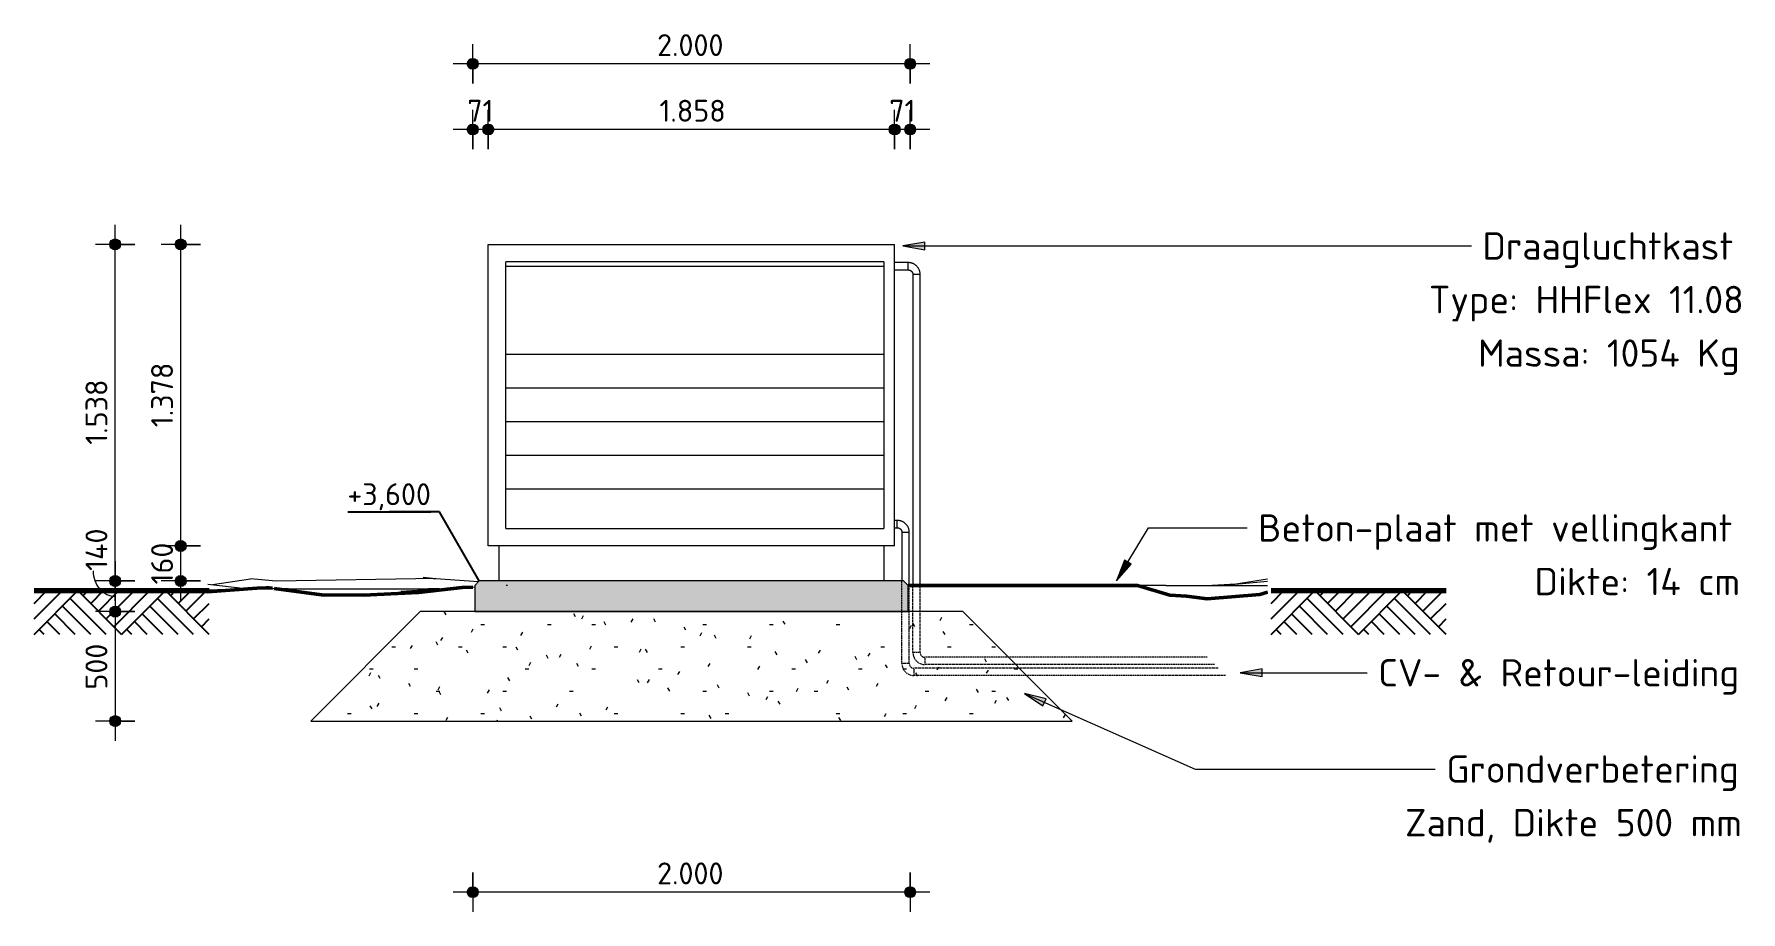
# Model space of a CAD drawing. Header units: millimetres. Extents: x 261002 to 268804, y 2088 to 6099.
import ezdxf

# ---------------------------------------------------------------- set-up
doc = ezdxf.new("R2010")
doc.units = ezdxf.units.MM
doc.linetypes.add('Hidden', pattern=[4, 2, -2])
for name, color, linetype, lineweight in [('A-ANNO-DIMS', 211, 'Continuous', 18), ('A-ANNO-DIMS-50', 211, 'Continuous', 18), ('A-ANNO-NOTE', 131, 'Continuous', 25), ('A-DETL-GENF', 92, 'Continuous', 18), ('A-DETL-HDLN', 90, 'Hidden', 13), ('A-DETL-THIN', 151, 'Continuous', 18), ('A-GENM', 13, 'Continuous', 18), ('C-TOPO', 7, 'Continuous', 18), ('E-ELEC-EQPM', 71, 'Continuous', 18), ('G-ANNO-DIMS', 111, 'Continuous', 18), ('G-ANNO-TEXT', 231, 'Continuous', 18), ('P-PIPE', 3, 'Continuous', 13)]:
    doc.layers.add(name, color=color, linetype=linetype, lineweight=lineweight)
doc.styles.add('ISOCPEUR', font='isocpeur.ttf', dxfattribs={"height": 125})
doc.styles.add('ISOCPEUR_1', font='isocpeur.ttf', dxfattribs={"height": 100})
doc.dimstyles.new('ISOCPEUR_2_0_mm', dxfattribs={"dimscale": 304.8, "dimtxt": 99.598118, "dimasz": 0.656168, "dimexe": 0.295276, "dimexo": 0.0625, "dimgap": 0.016404, "dimtad": 1, "dimdec": 0, "dimzin": 0, "dimdsep": 46, "dimtxsty": 'ISOCPEUR_1', "dimblk1": 'DOTSMALL', "dimblk2": 'DOTSMALL', "dimsah": 1, "dimcen": 0.09, "dimdle": 0.295276, "dimazin": 0, "dimtfac": 1, "dimtdec": 4, "dimtix": 1, "dimtmove": 0, "dimatfit": 3, "dimfxl": 0.295276, "dimfxlon": 1, "dimtvp": 1, "dimtolj": 1, "dimtzin": 0, "dimarcsym": 2})
doc.dimstyles.new('ISOCPEUR_2_0_mm_1', dxfattribs={"dimscale": 304.8, "dimtxt": 99.598118, "dimasz": 0.656168, "dimexe": 0.295276, "dimexo": 0.0625, "dimgap": 0.016404, "dimtad": 1, "dimdec": 0, "dimzin": 0, "dimdsep": 46, "dimtxsty": 'ISOCPEUR_1', "dimblk1": 'DOTSMALL', "dimblk2": 'DOTSMALL', "dimsah": 1, "dimcen": 0.09, "dimdle": 0.295276, "dimazin": 0, "dimtfac": 1, "dimtdec": 4, "dimtix": 1, "dimtmove": 1, "dimatfit": 3, "dimfxl": 0.295276, "dimfxlon": 1, "dimtvp": 1, "dimtolj": 1, "dimtzin": 0, "dimarcsym": 2})

# ---------------------------------------------------------------- blocks, each defined once
blk = doc.blocks.new('Pavementslab 1980x1980 - Pavementslab 980x1980-262094-Doorsnede A Draagluchtkast')
at = {"layer": 'A-GENM'}
blk.add_hatch(color=256, dxfattribs=at).paths.add_polyline_path([(264147.4, 3460), (264996.6, 3460), (264996.6, 3580), (264976.6, 3600), (263036.6, 3600), (263016.6, 3580), (263016.6, 3460), (264126.9, 3460)], flags=0)
for p, q in [((263036.6, 3600), (263016.6, 3580)), ((264976.6, 3600), (263036.6, 3600)), ((264996.6, 3580), (264976.6, 3600)), ((263016.6, 3580), (263016.6, 3460)), ((264996.6, 3460), (264996.6, 3580)), ((263016.6, 3460), (264996.6, 3460))]:
    blk.add_line(p, q, dxfattribs=at)
blk = doc.blocks.new('WB_50_Steel_Bend - Steel Bend-262095-Doorsnede A Draagluchtkast')
at = {"layer": 'P-PIPE'}
for p, q in [((264997.5, 5021.1), (264997.5, 5054.8)), ((265020.3, 4999.9), (265018.8, 4999.9)), ((265022.7, 4999.9), (265021.1, 4999.9)), ((265025.9, 4999.9), (265022.8, 4999.9)), ((265029.8, 4999.9), (265026, 4999.9)), ((265038.6, 4999.9), (265029.9, 4999.9)), ((265042.8, 4999.9), (265038.9, 4999.9)), ((265046.5, 4999.9), (265043.1, 4999.9)), ((265049.5, 4999.9), (265046.7, 4999.9)), ((265052.5, 4999.9), (265049.6, 4999.9))]:
    blk.add_line(p, q, dxfattribs=at)
at = {"layer": 'P-PIPE', "flags": 128}
for points in [[(265052.5, 4999.9), (265052.5, 5002.1), (265052.3, 5004.3), (265052.1, 5006.5), (265051.8, 5008.6), (265051.4, 5010.8), (265050.9, 5013), (265050.4, 5015.1), (265049.7, 5017.2), (265049, 5019.3), (265048.2, 5021.3), (265047.3, 5023.3), (265046.3, 5025.3), (265045.2, 5027.2), (265044.1, 5029.1), (265042.9, 5030.9), (265041.6, 5032.7), (265040.3, 5034.4), (265038.9, 5036.1), (265037.4, 5037.7), (265035.8, 5039.3), (265034.2, 5040.8), (265032.6, 5042.2), (265030.8, 5043.6), (265029.1, 5044.9), (265027.2, 5046.1), (265025.4, 5047.3), (265023.4, 5048.4), (265021.5, 5049.4), (265019.5, 5050.3), (265017.5, 5051.1), (265015.4, 5051.9), (265013.3, 5052.5), (265011.2, 5053.1), (265009, 5053.6), (265006.9, 5054), (265004.7, 5054.4), (265002.5, 5054.6), (265000.3, 5054.8), (264998.1, 5054.8), (264997.5, 5054.8)], [(264997.5, 5021.1), (264998.4, 5021.1), (264999.2, 5021.1), (265000.1, 5021), (265000.9, 5020.9), (265001.8, 5020.7), (265002.6, 5020.5), (265003.4, 5020.3), (265004.2, 5020.1), (265005, 5019.8), (265005.8, 5019.5), (265006.6, 5019.1), (265007.4, 5018.7), (265008.1, 5018.3), (265008.8, 5017.9), (265009.5, 5017.4), (265010.2, 5016.9), (265010.9, 5016.4), (265011.6, 5015.9), (265012.2, 5015.3), (265012.8, 5014.7), (265013.4, 5014.1), (265013.9, 5013.4), (265014.5, 5012.8), (265015, 5012.1), (265015.4, 5011.4), (265015.9, 5010.6), (265016.3, 5009.9), (265016.7, 5009.2), (265017, 5008.4), (265017.4, 5007.6), (265017.6, 5006.8), (265017.9, 5006), (265018.1, 5005.2), (265018.3, 5004.3), (265018.5, 5003.5), (265018.6, 5002.7), (265018.7, 5001.8), (265018.8, 5001), (265018.8, 5000.1), (265018.8, 4999.9)]]:
    blk.add_lwpolyline(points, dxfattribs=at)
blk = doc.blocks.new('WB_50_Steel_Bend - Steel Bend-V5-Doorsnede A Draagluchtkast')
at = {"layer": 'P-PIPE'}
for p, q in [((264947.5, 3843.1), (264947.5, 3876.8)), ((264970.3, 3821.9), (264968.8, 3821.9)), ((264972.7, 3821.9), (264971.1, 3821.9)), ((264975.9, 3821.9), (264972.8, 3821.9)), ((264979.8, 3821.9), (264976, 3821.9)), ((264988.6, 3821.9), (264979.9, 3821.9)), ((264992.8, 3821.9), (264988.9, 3821.9)), ((264996.5, 3821.9), (264993.1, 3821.9)), ((264999.5, 3821.9), (264996.7, 3821.9)), ((265002.5, 3821.9), (264999.6, 3821.9))]:
    blk.add_line(p, q, dxfattribs=at)
at = {"layer": 'P-PIPE', "flags": 128}
for points in [[(265002.5, 3821.9), (265002.5, 3824.1), (265002.3, 3826.3), (265002.1, 3828.5), (265001.8, 3830.7), (265001.4, 3832.8), (265000.9, 3835), (265000.4, 3837.1), (264999.7, 3839.2), (264999, 3841.3), (264998.2, 3843.3), (264997.3, 3845.3), (264996.3, 3847.3), (264995.2, 3849.2), (264994.1, 3851.1), (264992.9, 3852.9), (264991.6, 3854.7), (264990.3, 3856.5), (264988.9, 3858.1), (264987.4, 3859.8), (264985.8, 3861.3), (264984.2, 3862.8), (264982.6, 3864.3), (264980.8, 3865.6), (264979.1, 3866.9), (264977.2, 3868.1), (264975.4, 3869.3), (264973.4, 3870.4), (264971.5, 3871.4), (264969.5, 3872.3), (264967.5, 3873.1), (264965.4, 3873.9), (264963.3, 3874.5), (264961.2, 3875.1), (264959, 3875.6), (264956.9, 3876.1), (264954.7, 3876.4), (264952.5, 3876.6), (264950.3, 3876.8), (264948.1, 3876.8), (264947.5, 3876.8)], [(264947.5, 3843.1), (264948.4, 3843.1), (264949.2, 3843.1), (264950.1, 3843), (264950.9, 3842.9), (264951.8, 3842.7), (264952.6, 3842.5), (264953.4, 3842.3), (264954.2, 3842.1), (264955, 3841.8), (264955.8, 3841.5), (264956.6, 3841.1), (264957.4, 3840.7), (264958.1, 3840.3), (264958.8, 3839.9), (264959.5, 3839.4), (264960.2, 3838.9), (264960.9, 3838.4), (264961.6, 3837.9), (264962.2, 3837.3), (264962.8, 3836.7), (264963.4, 3836.1), (264963.9, 3835.4), (264964.5, 3834.8), (264965, 3834.1), (264965.4, 3833.4), (264965.9, 3832.7), (264966.3, 3831.9), (264966.7, 3831.2), (264967, 3830.4), (264967.4, 3829.6), (264967.6, 3828.8), (264967.9, 3828), (264968.1, 3827.2), (264968.3, 3826.3), (264968.5, 3825.5), (264968.6, 3824.7), (264968.7, 3823.8), (264968.8, 3823), (264968.8, 3822.1), (264968.8, 3821.9)]]:
    blk.add_lwpolyline(points, dxfattribs=at)
blk = doc.blocks.new('Draagluchtkast - 5m x 2_5m x 1_6m-241443-Doorsnede A Draagluchtkast')
at = {"layer": 'E-ELEC-EQPM'}
for p, q in [((263077.6, 5138), (264935.6, 5138)), ((263077.6, 3760), (263077.6, 5138)), ((264935.6, 3760), (264935.6, 5138)), ((263157.6, 5038), (263157.6, 5058)), ((264885.6, 5058), (263157.6, 5058)), ((263157.6, 4637), (263157.6, 5038)), ((263157.6, 5038), (264885.6, 5038)), ((264885.6, 5058), (264885.6, 5038)), ((264885.6, 5038), (264885.6, 4637)), ((263157.6, 4483.1), (263157.6, 4637)), ((263157.6, 4637), (264885.6, 4637)), ((264885.6, 4637), (264885.6, 4483.1)), ((263157.6, 4329.2), (263157.6, 4483.1)), ((263157.6, 4483.1), (264885.6, 4483.1)), ((264885.6, 4483.1), (264885.6, 4329.2)), ((263157.6, 4175.2), (263157.6, 4329.2)), ((263157.6, 4329.2), (264885.6, 4329.2)), ((264885.6, 4329.2), (264885.6, 4175.2)), ((263157.6, 4021.3), (263157.6, 4175.2)), ((263157.6, 4175.2), (264885.6, 4175.2)), ((264885.6, 4175.2), (264885.6, 4021.3)), ((263157.6, 3840), (263157.6, 4021.3)), ((263157.6, 4021.3), (264885.6, 4021.3)), ((264885.6, 4021.3), (264885.6, 3840)), ((263157.6, 3840), (264885.6, 3840)), ((264935.6, 3760), (263077.6, 3760)), ((263127.6, 3600), (263127.6, 3760)), ((264885.6, 3760), (264885.6, 3600))]:
    blk.add_line(p, q, dxfattribs=at)
blk = doc.blocks.new('90_WB_d_Ground Level_Sections - Right-155390-Doorsnede A Draagluchtkast')
at = {"layer": 'A-ANNO-NOTE'}
for p, q in [((266656.4, 3497.3), (266715, 3555.8)), ((266656.4, 3426.5), (266785.7, 3555.8)), ((266656.4, 3355.8), (266856.4, 3555.8)), ((266985.7, 3355.8), (266821.1, 3520.5)), ((267056.4, 3355.8), (266856.4, 3555.8)), ((266879.7, 3532.6), (266902.9, 3555.8)), ((266915, 3497.3), (266973.6, 3555.8)), ((266950.4, 3461.9), (267044.3, 3555.8)), ((266985.7, 3426.5), (267115, 3555.8)), ((267021.1, 3391.2), (267185.7, 3555.8)), ((267056.4, 3355.8), (267256.4, 3555.8)), ((267385.7, 3355.8), (267221.1, 3520.5)), ((267456.4, 3355.8), (267256.4, 3555.8)), ((267279.7, 3532.6), (267302.9, 3555.8)), ((267315, 3497.3), (267373.6, 3555.8)), ((267350.4, 3461.9), (267444.3, 3555.8)), ((266844.3, 3355.8), (266750.4, 3449.8)), ((266915, 3355.8), (266785.7, 3485.1)), ((267244.3, 3355.8), (267150.4, 3449.8)), ((267315, 3355.8), (267185.7, 3485.1)), ((267385.7, 3426.5), (267456.4, 3497.3)), ((266702.9, 3355.8), (266679.7, 3379.1)), ((266773.6, 3355.8), (266715, 3414.4)), ((267102.9, 3355.8), (267079.7, 3379.1)), ((267173.6, 3355.8), (267115, 3414.4)), ((267421.1, 3391.2), (267456.4, 3426.5))]:
    blk.add_line(p, q, dxfattribs=at)
at = {"layer": 'A-ANNO-NOTE', "lineweight": 70}
blk.add_line((266656.4, 3555.8), (267456.4, 3555.8), dxfattribs=at)
blk = doc.blocks.new('90_WB_d_Ground Level_Sections - Left-155388-Doorsnede A Draagluchtkast')
at = {"layer": 'A-ANNO-NOTE'}
for p, q in [((261001.7, 3497.3), (261060.2, 3555.8)), ((261001.7, 3426.5), (261130.9, 3555.8)), ((261001.7, 3355.8), (261201.7, 3555.8)), ((261330.9, 3355.8), (261166.3, 3520.5)), ((261401.7, 3355.8), (261201.7, 3555.8)), ((261224.9, 3532.6), (261248.1, 3555.8)), ((261260.2, 3497.3), (261318.8, 3555.8)), ((261295.6, 3461.9), (261389.5, 3555.8)), ((261330.9, 3426.5), (261460.2, 3555.8)), ((261366.3, 3391.2), (261530.9, 3555.8)), ((261401.7, 3355.8), (261601.7, 3555.8)), ((261730.9, 3355.8), (261566.3, 3520.5)), ((261801.7, 3355.8), (261601.7, 3555.8)), ((261624.9, 3532.6), (261648.1, 3555.8)), ((261660.2, 3497.3), (261718.8, 3555.8)), ((261695.6, 3461.9), (261789.5, 3555.8)), ((261189.5, 3355.8), (261095.6, 3449.8)), ((261260.2, 3355.8), (261130.9, 3485.1)), ((261589.5, 3355.8), (261495.6, 3449.8)), ((261660.2, 3355.8), (261530.9, 3485.1)), ((261730.9, 3426.5), (261801.7, 3497.3)), ((261048.1, 3355.8), (261024.9, 3379.1)), ((261118.8, 3355.8), (261060.2, 3414.4)), ((261448.1, 3355.8), (261424.9, 3379.1)), ((261518.8, 3355.8), (261460.2, 3414.4)), ((261766.3, 3391.2), (261801.7, 3426.5))]:
    blk.add_line(p, q, dxfattribs=at)
at = {"layer": 'A-ANNO-NOTE', "lineweight": 70}
blk.add_line((261001.7, 3555.8), (261801.7, 3555.8), dxfattribs=at)
blk = doc.blocks.new('DIMBLOCK28-Doorsnede A Draagluchtkast')
at = {"layer": 'A-ANNO-DIMS-50'}
h = blk.add_hatch(color=256, dxfattribs=at)
edge = h.paths.add_edge_path(flags=0)
edge.add_arc((263006.6, 2178.3), 25, 0, 360)
h = blk.add_hatch(color=256, dxfattribs=at)
edge = h.paths.add_edge_path(flags=0)
edge.add_arc((265006.6, 2178.3), 25, 0, 360)
for p, q in [((263006.6, 2268.3), (263006.6, 2088.3)), ((263006.6, 2178.3), (263006.6, 2268.3)), ((265006.6, 2268.3), (265006.6, 2088.3)), ((265006.6, 2178.3), (265006.6, 2268.3)), ((265096.6, 2178.3), (262916.6, 2178.3))]:
    blk.add_line(p, q, dxfattribs=at)
for centre in [(263006.6, 2178.3), (265006.6, 2178.3)]:
    blk.add_circle(centre, 25, dxfattribs=at)
at = {"layer": 'A-ANNO-DIMS-50', "color": 0, "insert": (263849.6, 2314), "char_height": 100, "width": 376.941, "attachment_point": 1, "line_spacing_factor": 1.149209, "style": 'ISOCPEUR_1'}
blk.add_mtext('2.000', dxfattribs=at)
blk = doc.blocks.new('_DotSmall')
at = {"color": 0, "linetype": 'ByBlock', "const_width": 0.5}
blk.add_lwpolyline([(-0.0625, 0, 1), (0.0625, 0, 1)], format="xyb", close=True, dxfattribs=at)
blk = doc.blocks.new('DIMBLOCK29-Doorsnede A Draagluchtkast')
at = {"layer": 'A-ANNO-DIMS-50'}
h = blk.add_hatch(color=256, dxfattribs=at)
edge = h.paths.add_edge_path(flags=0)
edge.add_arc((261372.1, 3600), 25, 0, 360)
h = blk.add_hatch(color=256, dxfattribs=at)
edge = h.paths.add_edge_path(flags=0)
edge.add_arc((261372.1, 3460), 25, 0, 360)
for p, q in [((261372.1, 3690), (261372.1, 3370)), ((261462.1, 3600), (261282.1, 3600)), ((261372.1, 3600), (261462.1, 3600)), ((261462.1, 3460), (261282.1, 3460)), ((261372.1, 3460), (261462.1, 3460))]:
    blk.add_line(p, q, dxfattribs=at)
for centre in [(261372.1, 3600), (261372.1, 3460)]:
    blk.add_circle(centre, 25, dxfattribs=at)
blk.add_ellipse((261372.1, 3645.9), major_axis=(0, 115.9), ratio=0.869525, start_param=1.570796, end_param=3.141593, dxfattribs=at)
at = {"layer": 'A-ANNO-DIMS-50', "color": 0, "insert": (261236.5, 3645.9), "char_height": 100, "width": 241.334, "attachment_point": 1, "rotation": 90, "line_spacing_factor": 1.149209, "style": 'ISOCPEUR_1'}
blk.add_mtext('140', dxfattribs=at)
blk = doc.blocks.new('DIMBLOCK30-Doorsnede A Draagluchtkast')
at = {"layer": 'A-ANNO-DIMS-50'}
h = blk.add_hatch(color=256, dxfattribs=at)
edge = h.paths.add_edge_path(flags=0)
edge.add_arc((263077.6, 5662.9), 25, 0, 360)
h = blk.add_hatch(color=256, dxfattribs=at)
edge = h.paths.add_edge_path(flags=0)
edge.add_arc((264935.6, 5662.9), 25, 0, 360)
for p, q in [((263077.6, 5572.9), (263077.6, 5752.9)), ((264935.6, 5572.9), (264935.6, 5752.9)), ((265025.6, 5662.9), (263077.6, 5662.9)), ((263077.6, 5662.9), (263077.6, 5572.9)), ((264935.6, 5662.9), (264935.6, 5572.9))]:
    blk.add_line(p, q, dxfattribs=at)
for centre in [(263077.6, 5662.9), (264935.6, 5662.9)]:
    blk.add_circle(centre, 25, dxfattribs=at)
at = {"layer": 'A-ANNO-DIMS-50', "color": 0, "insert": (263860.1, 5798.5), "char_height": 100, "width": 351.658, "attachment_point": 1, "line_spacing_factor": 1.149209, "style": 'ISOCPEUR_1'}
blk.add_mtext('1.858', dxfattribs=at)
blk = doc.blocks.new('DIMBLOCK31-Doorsnede A Draagluchtkast')
at = {"layer": 'A-ANNO-DIMS-50'}
h = blk.add_hatch(color=256, dxfattribs=at)
edge = h.paths.add_edge_path(flags=0)
edge.add_arc((263006.6, 5662.9), 25, 0, 360)
h = blk.add_hatch(color=256, dxfattribs=at)
edge = h.paths.add_edge_path(flags=0)
edge.add_arc((263077.6, 5662.9), 25, 0, 360)
for p, q in [((263006.6, 5572.9), (263006.6, 5752.9)), ((263077.6, 5572.9), (263077.6, 5752.9)), ((263077.6, 5662.9), (262916.6, 5662.9)), ((263006.6, 5662.9), (263006.6, 5572.9)), ((263077.6, 5662.9), (263077.6, 5572.9))]:
    blk.add_line(p, q, dxfattribs=at)
for centre in [(263006.6, 5662.9), (263077.6, 5662.9)]:
    blk.add_circle(centre, 25, dxfattribs=at)
at = {"layer": 'A-ANNO-DIMS-50', "color": 0, "insert": (262981.8, 5798.5), "char_height": 100, "width": 144.8, "attachment_point": 1, "line_spacing_factor": 1.149209, "style": 'ISOCPEUR_1'}
blk.add_mtext('71', dxfattribs=at)
blk = doc.blocks.new('DIMBLOCK32-Doorsnede A Draagluchtkast')
at = {"layer": 'A-ANNO-DIMS-50'}
h = blk.add_hatch(color=256, dxfattribs=at)
edge = h.paths.add_edge_path(flags=0)
edge.add_arc((261672.1, 3760), 25, 0, 360)
h = blk.add_hatch(color=256, dxfattribs=at)
edge = h.paths.add_edge_path(flags=0)
edge.add_arc((261672.1, 3600), 25, 0, 360)
for p, q in [((261762.1, 3760), (261582.1, 3760)), ((261672.1, 3510), (261672.1, 3760)), ((261672.1, 3760), (261762.1, 3760)), ((261762.1, 3600), (261582.1, 3600)), ((261672.1, 3600), (261762.1, 3600))]:
    blk.add_line(p, q, dxfattribs=at)
for centre in [(261672.1, 3760), (261672.1, 3600)]:
    blk.add_circle(centre, 25, dxfattribs=at)
at = {"layer": 'A-ANNO-DIMS-50', "color": 0, "insert": (261536.5, 3584.2), "char_height": 100, "width": 229.842, "attachment_point": 1, "rotation": 90, "line_spacing_factor": 1.149209, "style": 'ISOCPEUR_1'}
blk.add_mtext('160', dxfattribs=at)
blk = doc.blocks.new('DIMBLOCK33-Doorsnede A Draagluchtkast')
at = {"layer": 'A-ANNO-DIMS-50'}
h = blk.add_hatch(color=256, dxfattribs=at)
edge = h.paths.add_edge_path(flags=0)
edge.add_arc((261672.1, 5138), 25, 0, 360)
h = blk.add_hatch(color=256, dxfattribs=at)
edge = h.paths.add_edge_path(flags=0)
edge.add_arc((261672.1, 3760), 25, 0, 360)
for p, q in [((261672.1, 3760), (261672.1, 5228)), ((261762.1, 5138), (261582.1, 5138)), ((261672.1, 5138), (261762.1, 5138)), ((261762.1, 3760), (261582.1, 3760)), ((261672.1, 3760), (261762.1, 3760))]:
    blk.add_line(p, q, dxfattribs=at)
for centre in [(261672.1, 5138), (261672.1, 3760)]:
    blk.add_circle(centre, 25, dxfattribs=at)
at = {"layer": 'A-ANNO-DIMS-50', "color": 0, "insert": (261536.5, 4302.5), "char_height": 100, "width": 351.658, "attachment_point": 1, "rotation": 90, "line_spacing_factor": 1.149209, "style": 'ISOCPEUR_1'}
blk.add_mtext('1.378', dxfattribs=at)
blk = doc.blocks.new('DIMBLOCK34-Doorsnede A Draagluchtkast')
at = {"layer": 'A-ANNO-DIMS-50'}
h = blk.add_hatch(color=256, dxfattribs=at)
edge = h.paths.add_edge_path(flags=0)
edge.add_arc((261372.1, 5138), 25, 0, 360)
h = blk.add_hatch(color=256, dxfattribs=at)
edge = h.paths.add_edge_path(flags=0)
edge.add_arc((261372.1, 3600), 25, 0, 360)
for p, q in [((261372.1, 3510), (261372.1, 5228)), ((261462.1, 5138), (261282.1, 5138)), ((261372.1, 5138), (261462.1, 5138)), ((261462.1, 3600), (261282.1, 3600)), ((261372.1, 3600), (261462.1, 3600))]:
    blk.add_line(p, q, dxfattribs=at)
for centre in [(261372.1, 5138), (261372.1, 3600)]:
    blk.add_circle(centre, 25, dxfattribs=at)
at = {"layer": 'A-ANNO-DIMS-50', "color": 0, "insert": (261236.5, 4222.5), "char_height": 100, "width": 351.658, "attachment_point": 1, "rotation": 90, "line_spacing_factor": 1.149209, "style": 'ISOCPEUR_1'}
blk.add_mtext('1.538', dxfattribs=at)
blk = doc.blocks.new('Spot Elevations - Spot Elevation-116656-Doorsnede A Draagluchtkast')
at = {"layer": 'G-ANNO-DIMS', "lineweight": 25}
blk.add_line((262435.2, 3915.7), (262815.2, 3915.7), dxfattribs=at)
blk = doc.blocks.new('DIMBLOCK35-Doorsnede A Draagluchtkast')
at = {"layer": 'A-ANNO-DIMS-50'}
h = blk.add_hatch(color=256, dxfattribs=at)
edge = h.paths.add_edge_path(flags=0)
edge.add_arc((261372.1, 3460), 25, 0, 360)
h = blk.add_hatch(color=256, dxfattribs=at)
edge = h.paths.add_edge_path(flags=0)
edge.add_arc((261372.1, 2960), 25, 0, 360)
for p, q in [((261372.1, 3550), (261372.1, 2870)), ((261462.1, 3460), (261282.1, 3460)), ((261372.1, 3460), (261462.1, 3460)), ((261462.1, 2960), (261282.1, 2960)), ((261372.1, 2960), (261462.1, 2960))]:
    blk.add_line(p, q, dxfattribs=at)
for centre in [(261372.1, 3460), (261372.1, 2960)]:
    blk.add_circle(centre, 25, dxfattribs=at)
at = {"layer": 'A-ANNO-DIMS-50', "color": 0, "insert": (261236.5, 3103.7), "char_height": 100, "width": 255.124, "attachment_point": 1, "rotation": 90, "line_spacing_factor": 1.149209, "style": 'ISOCPEUR_1'}
blk.add_mtext('500', dxfattribs=at)
blk = doc.blocks.new('DIMBLOCK36-Doorsnede A Draagluchtkast')
at = {"layer": 'A-ANNO-DIMS-50'}
h = blk.add_hatch(color=256, dxfattribs=at)
edge = h.paths.add_edge_path(flags=0)
edge.add_arc((263006.6, 5962.9), 25, 0, 360)
h = blk.add_hatch(color=256, dxfattribs=at)
edge = h.paths.add_edge_path(flags=0)
edge.add_arc((265006.6, 5962.9), 25, 0, 360)
for p, q in [((263006.6, 5872.9), (263006.6, 6052.9)), ((265006.6, 5872.9), (265006.6, 6052.9)), ((265096.6, 5962.9), (262916.6, 5962.9)), ((263006.6, 5962.9), (263006.6, 5872.9)), ((265006.6, 5962.9), (265006.6, 5872.9))]:
    blk.add_line(p, q, dxfattribs=at)
for centre in [(263006.6, 5962.9), (265006.6, 5962.9)]:
    blk.add_circle(centre, 25, dxfattribs=at)
at = {"layer": 'A-ANNO-DIMS-50', "color": 0, "insert": (263849.6, 6098.5), "char_height": 100, "width": 376.941, "attachment_point": 1, "line_spacing_factor": 1.149209, "style": 'ISOCPEUR_1'}
blk.add_mtext('2.000', dxfattribs=at)
blk = doc.blocks.new('DIMBLOCK37-Doorsnede A Draagluchtkast')
at = {"layer": 'A-ANNO-DIMS-50'}
h = blk.add_hatch(color=256, dxfattribs=at)
edge = h.paths.add_edge_path(flags=0)
edge.add_arc((264935.6, 5662.9), 25, 0, 360)
h = blk.add_hatch(color=256, dxfattribs=at)
edge = h.paths.add_edge_path(flags=0)
edge.add_arc((265006.6, 5662.9), 25, 0, 360)
for p, q in [((264935.6, 5572.9), (264935.6, 5752.9)), ((265006.6, 5572.9), (265006.6, 5752.9)), ((265096.6, 5662.9), (264845.6, 5662.9)), ((264935.6, 5662.9), (264935.6, 5572.9)), ((265006.6, 5662.9), (265006.6, 5572.9))]:
    blk.add_line(p, q, dxfattribs=at)
for centre in [(264935.6, 5662.9), (265006.6, 5662.9)]:
    blk.add_circle(centre, 25, dxfattribs=at)
at = {"layer": 'A-ANNO-DIMS-50', "color": 0, "insert": (264910.8, 5798.5), "char_height": 100, "width": 144.8, "attachment_point": 1, "line_spacing_factor": 1.149209, "style": 'ISOCPEUR_1'}
blk.add_mtext('71', dxfattribs=at)

msp = doc.modelspace()

# ---------------------------------------------------------------- hatches: boundary and pattern name
at = {"layer": 'A-DETL-GENF', "lineweight": 13}
h = msp.add_hatch(dxfattribs=at)
h.set_pattern_fill('FP2_2', color=250, style=0, pattern_type=2)
h.set_pattern_definition([(0, (270764.54, 2283.5), (406.4, 101.6), [16.764, -288.036, 16.764, -288.036, -1625.6]), (0, (270764.54, 2283.5), (406.4, 101.6), [-609.6, 16.764, -592.836, 16.764, -288.036, -711.2]), (0, (270764.54, 2283.5), (406.4, 101.6), [-1524, 16.764, -186.436, 16.764, -491.236]), (120, (270916.94, 2334.3), (-291.1882, 301.1527), [16.764, -288.036, 16.764, -288.036, -1625.6]), (120, (270916.94, 2334.3), (-291.1882, 301.1527), [-609.6, 16.764, -592.836, 16.764, -288.036, -711.2]), (120, (270916.94, 2334.3), (-291.1882, 301.1527), [-1524, 16.764, -186.436, 16.764, -491.236]), (240, (270967.74, 2537.5), (-115.2118, -402.7527), [16.764, -288.036, 16.764, -288.036, -1625.6]), (240, (270967.74, 2537.5), (-115.2118, -402.7527), [-609.6, 16.764, -592.836, 16.764, -288.036, -711.2]), (240, (270967.74, 2537.5), (-115.2118, -402.7527), [-1524, 16.764, -186.436, 16.764, -491.236])])
h.paths.add_polyline_path([(265731.9, 2960), (265746.6, 2960), (265246.6, 3460), (262766.6, 3460), (262266.6, 2960), (265429.1, 2960)], flags=0)
at = {"layer": 'G-ANNO-TEXT'}
for points in [[(264973.4, 5130.7), (265073.4, 5113.1), (265073.4, 5148.3)], [(265949.2, 3600.3), (266016.2, 3676.6), (265986, 3694.9)], [(266514.9, 3180.7), (266614.9, 3163.1), (266614.9, 3198.3)], [(265528.9, 3086.7), (265613.2, 3030), (265627.5, 3062.3)]]:
    msp.add_hatch(color=10, dxfattribs=at).paths.add_polyline_path(points, flags=0)

# ---------------------------------------------------------------- linework, layer by layer
at = {"layer": 'A-DETL-HDLN'}
for p, q in [((264968.9, 3223.1), (264968.9, 3600)), ((265002.3, 3223.1), (265002.3, 3600)), ((265052.3, 3273.1), (265052.3, 3600)), ((265018.9, 3273.1), (265018.9, 3582.3)), ((265002.3, 3223.1), (264968.9, 3223.1)), ((265052.3, 3273.1), (265018.9, 3273.1)), ((266414.9, 3201.7), (265023.7, 3201.7)), ((265023.7, 3201.7), (265023.7, 3168.3)), ((266364.9, 3251.7), (265073.7, 3251.7)), ((265073.7, 3251.7), (265073.7, 3218.3)), ((266398.3, 3218.3), (265073.7, 3218.3)), ((266448.3, 3168.3), (265023.7, 3168.3))]:
    msp.add_line(p, q, dxfattribs=at)
for centre, radius in [((265023.7, 3223.1), 54.8), ((265023.7, 3223.1), 21.4), ((265073.7, 3273.1), 54.8), ((265073.7, 3273.1), 21.4)]:
    msp.add_arc(centre, radius, 180, 270, dxfattribs=at)
at = {"layer": 'A-DETL-THIN'}
for p, q in [((262766.6, 3460), (262266.6, 2960)), ((265246.6, 3460), (262766.6, 3460)), ((265746.6, 2960), (265246.6, 3460)), ((262266.6, 2960), (265746.6, 2960))]:
    msp.add_line(p, q, dxfattribs=at)
at = {"layer": 'C-TOPO'}
for p, q in [((261817, 3583.4), (261990.2, 3610.5)), ((262108.5, 3599.5), (261990.2, 3610.5)), ((262837.7, 3611.5), (262108.5, 3599.5)), ((262780.3, 3618.1), (262837.7, 3611.5)), ((262827.3, 3610.4), (262837.7, 3611.5)), ((262837.7, 3611.5), (263033.7, 3597.1)), ((266640.3, 3597.3), (266443, 3580)), ((266485.7, 3585.1), (266640.3, 3609.5)), ((261795.4, 3585.9), (261969.4, 3565.6)), ((261795.4, 3550.8), (262019.8, 3567.4)), ((261795.4, 3559.3), (262019.8, 3567.4)), ((262062.7, 3568.4), (262019.8, 3567.4)), ((262075.5, 3568.9), (262062.7, 3568.4)), ((262091.3, 3567), (262075.5, 3568.9)), ((262091.3, 3567), (262098.6, 3565.5)), ((262098.6, 3565.5), (262314.6, 3537.2)), ((262164.5, 3564.5), (262135.5, 3564.5)), ((262135.5, 3564.5), (262802.5, 3564.5)), ((262314.6, 3537.2), (262506.8, 3534.6)), ((262447, 3532.8), (262506.8, 3534.6)), ((262758.2, 3546.7), (262506.8, 3534.6)), ((262677.6, 3553.5), (262957.9, 3569.8)), ((262677.6, 3553.5), (262680.2, 3553.6)), ((262957.9, 3569.8), (262758.2, 3546.7)), ((262842.5, 3563.5), (262802.5, 3564.5)), ((262842.5, 3563.5), (262841.3, 3563.5)), ((262842.5, 3563.5), (262865.7, 3564.4)), ((262854.6, 3564), (262842.5, 3563.5)), ((263016.6, 3572), (262957.9, 3569.8)), ((263016.6, 3580), (263016.6, 3580)), ((263165.4, 3580), (263159.8, 3580)), ((265996.6, 3580), (264996.6, 3580)), ((265465.2, 3580), (264996.6, 3580)), ((265465.2, 3580), (265643.2, 3580)), ((265840.3, 3580), (265643.2, 3580)), ((265893.7, 3580), (265840.3, 3580)), ((266046.1, 3580), (265893.7, 3580)), ((266194.2, 3535.6), (266046.1, 3580)), ((266079.6, 3580), (266046.1, 3580)), ((266175.5, 3580), (266079.6, 3580)), ((266175.5, 3580), (266307.1, 3580)), ((266269.1, 3530.3), (266194.2, 3535.6)), ((266269.1, 3530.3), (266364.3, 3518.3)), ((266307.1, 3580), (266640.3, 3580)), ((266364.3, 3518.3), (266604.7, 3538.8)), ((266522, 3586.9), (266386.9, 3580)), ((266640.3, 3548.1), (266604.7, 3538.8))]:
    msp.add_line(p, q, dxfattribs=at)
at = {"layer": 'C-TOPO', "lineweight": 50}
for p, q in [((262019.8, 3567.4), (261795.4, 3550.8)), ((262062.7, 3568.4), (262019.8, 3567.4)), ((262075.5, 3568.9), (262062.7, 3568.4)), ((262091.3, 3567), (262075.5, 3568.9)), ((262314.6, 3537.2), (262098.6, 3565.5)), ((262506.8, 3534.6), (262314.6, 3537.2)), ((262758.3, 3546.7), (262506.8, 3534.6)), ((262957.9, 3569.8), (262758.3, 3546.7)), ((263006.6, 3571.6), (262957.9, 3569.8)), ((264996.6, 3580), (265996.6, 3580)), ((265465.2, 3580), (264996.6, 3580)), ((265643.2, 3580), (265465.2, 3580)), ((265840.3, 3580), (265643.2, 3580)), ((265893.7, 3580), (265840.3, 3580)), ((266046.1, 3580), (265893.7, 3580)), ((266194.2, 3535.6), (266046.1, 3580)), ((266269.1, 3530.3), (266194.2, 3535.6)), ((266364.2, 3518.3), (266269.1, 3530.3)), ((266604.6, 3538.8), (266364.2, 3518.3)), ((266640.3, 3548.2), (266604.6, 3538.8))]:
    msp.add_line(p, q, dxfattribs=at)
at = {"layer": 'G-ANNO-DIMS', "lineweight": 25}
for p, q in [((262854.4, 3915.7), (262625.2, 3915.7)), ((263036.6, 3600), (262854.4, 3915.7))]:
    msp.add_line(p, q, dxfattribs=at)
at = {"layer": 'G-ANNO-TEXT', "color": 10}
for p, q in [((265073.4, 5148.3), (264973.4, 5130.7)), ((264973.4, 5130.7), (265073.4, 5113.1)), ((264973.4, 5130.7), (267327.7, 5130.7)), ((265073.4, 5113.1), (265073.4, 5148.3)), ((267327.7, 5130.7), (267572.4, 5130.7)), ((265949.2, 3600.3), (266096.2, 3842.3)), ((266096.2, 3842.3), (266547.2, 3842.3)), ((265986, 3694.9), (265949.2, 3600.3)), ((265949.2, 3600.3), (266016.2, 3676.6)), ((266016.2, 3676.6), (265986, 3694.9)), ((266614.9, 3198.3), (266514.9, 3180.7)), ((266514.9, 3180.7), (266614.9, 3163.1)), ((266514.9, 3180.7), (267096.2, 3180.7)), ((266614.9, 3163.1), (266614.9, 3198.3)), ((265528.9, 3086.7), (265613.2, 3030)), ((265627.5, 3062.3), (265528.9, 3086.7)), ((265528.9, 3086.7), (266308.9, 2740.7)), ((265613.2, 3030), (265627.5, 3062.3)), ((266308.9, 2740.7), (267218.7, 2740.7)), ((267218.7, 2740.7), (267407.2, 2740.7))]:
    msp.add_line(p, q, dxfattribs=at)
at = {"layer": 'P-PIPE'}
for p, q in [((264997.5, 5054.7), (264935.6, 5054.7)), ((264935.6, 5021.3), (264997.5, 5021.3)), ((265018.9, 4999.9), (265018.9, 3580)), ((265052.3, 3580), (265052.3, 4999.9)), ((264947.5, 3876.7), (264935.6, 3876.7)), ((264935.6, 3843.3), (264947.5, 3843.3)), ((264968.9, 3821.9), (264968.9, 3600)), ((265002.3, 3580), (265002.3, 3821.9))]:
    msp.add_line(p, q, dxfattribs=at)

# ---------------------------------------------------------------- block references
at = {"layer": 'A-ANNO-NOTE'}
for name in ['90_WB_d_Ground Level_Sections - Left-155388-Doorsnede A Draagluchtkast', '90_WB_d_Ground Level_Sections - Right-155390-Doorsnede A Draagluchtkast']:
    msp.add_blockref(name, (0, 0), dxfattribs=at)
at = {"layer": 'A-GENM'}
msp.add_blockref('Pavementslab 1980x1980 - Pavementslab 980x1980-262094-Doorsnede A Draagluchtkast', (0, 0), dxfattribs=at)
at = {"layer": 'E-ELEC-EQPM'}
msp.add_blockref('Draagluchtkast - 5m x 2_5m x 1_6m-241443-Doorsnede A Draagluchtkast', (0, 0), dxfattribs=at)
at = {"layer": 'G-ANNO-DIMS', "lineweight": 25}
msp.add_blockref('Spot Elevations - Spot Elevation-116656-Doorsnede A Draagluchtkast', (0, 0), dxfattribs=at)
at = {"layer": 'P-PIPE'}
for name in ['WB_50_Steel_Bend - Steel Bend-262095-Doorsnede A Draagluchtkast', 'WB_50_Steel_Bend - Steel Bend-V5-Doorsnede A Draagluchtkast']:
    msp.add_blockref(name, (0, 0), dxfattribs=at)

# ---------------------------------------------------------------- texts
at = {"layer": 'G-ANNO-DIMS', "lineweight": 25, "insert": (262433.5, 4046.4), "char_height": 100, "width": 460.128, "attachment_point": 1, "line_spacing_factor": 1.149209, "style": 'ISOCPEUR_1'}
msp.add_mtext('+3,600', dxfattribs=at)
at = {"layer": 'G-ANNO-TEXT', "color": 7, "char_height": 125, "attachment_point": 1, "style": 'ISOCPEUR'}
for s, insert, width in [('Draagluchtkast', (267622.4, 5193.2), 1414.978), ('Type: HHFlex 11.08', (267377.7, 4948.4), 1711.603), ('Massa: 1054 Kg', (267602.6, 4703.7), 1439.029), ('Beton-plaat met vellingkant', (266597.2, 3904.8), 2657.594), ('Dikte: 14 cm', (267860.6, 3660.1), 1126.371), ('CV- & Retour-leiding', (267146.2, 3243.2), 1992.193), ('Grondverbetering ', (267457.2, 2803.2), 1615.4), ('Zand, Dikte 500 mm', (267268.7, 2558.4), 1843.881)]:
    msp.add_mtext(s, dxfattribs=dict(at, insert=insert, width=width))

# ---------------------------------------------------------------- dimensions: what is measured, and where the dimension line sits
at = {"layer": 'A-ANNO-DIMS'}
for base, p1, p2, override, picture, middle in [((263006.6, 5962.9), (265006.6, 5872.9), (263006.6, 5872.9), {"dimpost": '<>', "dimfxl": 2000}, 'DIMBLOCK36-Doorsnede A Draagluchtkast', (264006.6, 6017.9)), ((263006.6, 5662.9), (263077.6, 5572.9), (263006.6, 5572.9), {"dimpost": '<>', "dimfxl": 71}, 'DIMBLOCK31-Doorsnede A Draagluchtkast', (263042.1, 5717.9)), ((263077.6, 5662.9), (264935.6, 5572.9), (263077.6, 5572.9), {"dimpost": '<>', "dimfxl": 1858}, 'DIMBLOCK30-Doorsnede A Draagluchtkast', (264006.6, 5717.9)), ((264935.6, 5662.9), (265006.6, 5572.9), (264935.6, 5572.9), {"dimpost": '<>', "dimfxl": 71}, 'DIMBLOCK37-Doorsnede A Draagluchtkast', (264971.1, 5717.9)), ((263006.6, 2178.3), (265006.6, 2268.3), (263006.6, 2268.3), {"dimpost": '<>', "dimfxl": 2000}, 'DIMBLOCK28-Doorsnede A Draagluchtkast', (264006.6, 2233.3))]:
    dim = msp.add_linear_dim(base=base, p1=p1, p2=p2, dimstyle='ISOCPEUR_2_0_mm', override=override, dxfattribs=at)
    dim.commit()
    dim.dimension.update_dxf_attribs({"geometry": picture, "text_midpoint": middle})
for base, p1, p2, override, picture, middle in [((261372.1, 5138), (261462.1, 3600), (261462.1, 5138), {"dimpost": '<>', "dimfxl": 1538}, 'DIMBLOCK34-Doorsnede A Draagluchtkast', (261317.1, 4369)), ((261672.1, 5138), (261762.1, 3760), (261762.1, 5138), {"dimpost": '<>', "dimfxl": 1378}, 'DIMBLOCK33-Doorsnede A Draagluchtkast', (261617.1, 4449)), ((261672.1, 3760), (261762.1, 3600), (261762.1, 3760), {"dimpost": '<>', "dimfxl": 160}, 'DIMBLOCK32-Doorsnede A Draagluchtkast', (261617.1, 3680)), ((261372.1, 2960), (261462.1, 3460), (261462.1, 2960), {"dimpost": '<>', "dimfxl": 499.989934}, 'DIMBLOCK35-Doorsnede A Draagluchtkast', (261317.1, 3210))]:
    dim = msp.add_linear_dim(base=base, p1=p1, p2=p2, angle=90, dimstyle='ISOCPEUR_2_0_mm', override=override, dxfattribs=at)
    dim.commit()
    dim.dimension.update_dxf_attribs({"geometry": picture, "text_midpoint": middle})
dim = msp.add_linear_dim(base=(261372.1, 3460), p1=(261462.1, 3600), p2=(261462.1, 3460), angle=90, dimstyle='ISOCPEUR_2_0_mm_1', override={"dimpost": '<>', "dimfxl": 140}, dxfattribs=at)
dim.commit()
dim.dimension.update_dxf_attribs({"geometry": 'DIMBLOCK29-Doorsnede A Draagluchtkast', "text_midpoint": (261303.1, 3766.6), "dimtype": 160, "text_rotation": 90})

doc.saveas('drawing.dxf')
